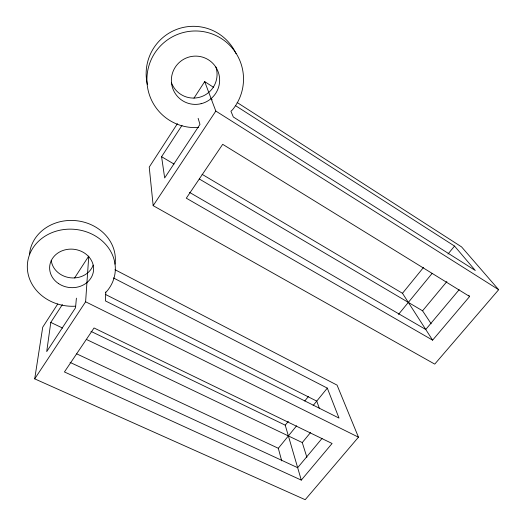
<?xml version="1.0" encoding="UTF-8"?>
<svg xmlns="http://www.w3.org/2000/svg" width="526" height="526" viewBox="0 0 526 526"><rect width="100%" height="100%" fill="white"/><g stroke="black" fill="none" stroke-linecap="round" stroke-linejoin="round"><path stroke-width="0.79" d="M75.33 306.198A44.052 38.51 5.6 0 1 27.793 261.087A44.052 38.51 5.6 0 1 87.796 232.334A44.052 38.51 5.6 0 1 107.126 290.963L105.805 292.147L105.41 300.905L339.007 418.078L327.31 388.122L113.386 277.912M114.984 269.7L337.067 385.124L358.462 437.191L305.205 499.7L34.709 378.858L85.613 301.792L88.769 256.07L74.6 277.958M76.401 298.163L75.534 307.763L46.715 351.598L50.785 322.418L62.377 304.58M34.709 378.858L42.724 327.192L57.775 303.943M105.483 292.811L105.805 292.147M177.413 123.669L149.233 167.104L153.165 205.659L434.739 364.117L498.668 289.708L461.558 246.885L237.147 102.498M193.963 98.165L204.693 81.615L213.668 87.395M198.144 118.337L199.972 124.399L164.671 177.952L161.581 156.709L182.029 125.313M153.165 205.659L215.818 111.065L204.693 81.615M301.293 480.113L64.428 371.948L94.042 327.974L332.084 443.49L301.293 480.113L285.23 425.172L288.32 421.352M304.778 400.99L308.381 396.532M468.653 295.244L469.633 296.486L432.615 340.151L402.482 293.298L423.509 267.451M281.699 460.855L278.313 448.283L296.625 425.797M313.128 405.539L327.31 388.122M398.511 314.39L432.135 273.382M447.994 254.038L454.53 246.069L235.313 105.522M306.888 457.337L302.272 442.57L310.531 432.55M431.175 323.792L422.575 310.807L446.883 281.535M322.057 438.414L297.657 467.693L70.057 362.401M459.191 289.668L425.751 329.48L189.544 192.391M76.73 353.873L278.313 448.283M50.785 322.418L62.627 328.073M86.31 339.388L302.272 442.57M90.959 331.367L285.23 425.172M85.613 301.792L358.462 437.191M105.378 294.396L316.737 401.101L319.492 408.722M432.615 340.151L186.309 198.184L222.695 144.321L469.633 296.486M161.581 156.709L174.027 164.059M199.315 178.991L422.575 310.807M202.089 174.316L402.482 293.298M215.818 111.065L498.668 289.708M211.11 98.592L212.149 99.802M454.53 246.069L475.3 270.489L233.314 116.989L230.934 111.249L232.479 109.829A48.431 48.182 -45.5 0 0 215.621 35.393A48.431 48.182 -45.5 0 0 147.714 70.754A48.431 48.182 -45.5 0 0 198.618 127.456M215.89 66.993A23.631 23.525 -64.6 0 1 201.215 96.758A23.631 23.525 -64.6 0 1 171.384 82.549M147.431 84.647A47.281 47.077 -66.4 0 1 236.049 53.659M29.495 254.17A43.066 37.859 6.2 0 1 76.849 220.762A43.066 37.859 6.2 0 1 115.03 264.17M93.155 265.157A21.527 18.923 6.2 0 1 70.412 277.794A21.527 18.923 6.2 0 1 51.232 260.291M201.129 103.701A24.209 24.078 -44.2 0 0 213.023 63.547A24.209 24.078 -44.2 0 0 172.357 73.508A24.209 24.078 -44.2 0 0 201.129 103.701M58.504 283.56A22.02 19.245 5.6 0 0 93.47 271.107A22.02 19.245 5.6 0 0 62.883 250.507A22.02 19.245 5.6 0 0 58.504 283.56"/></g></svg>
